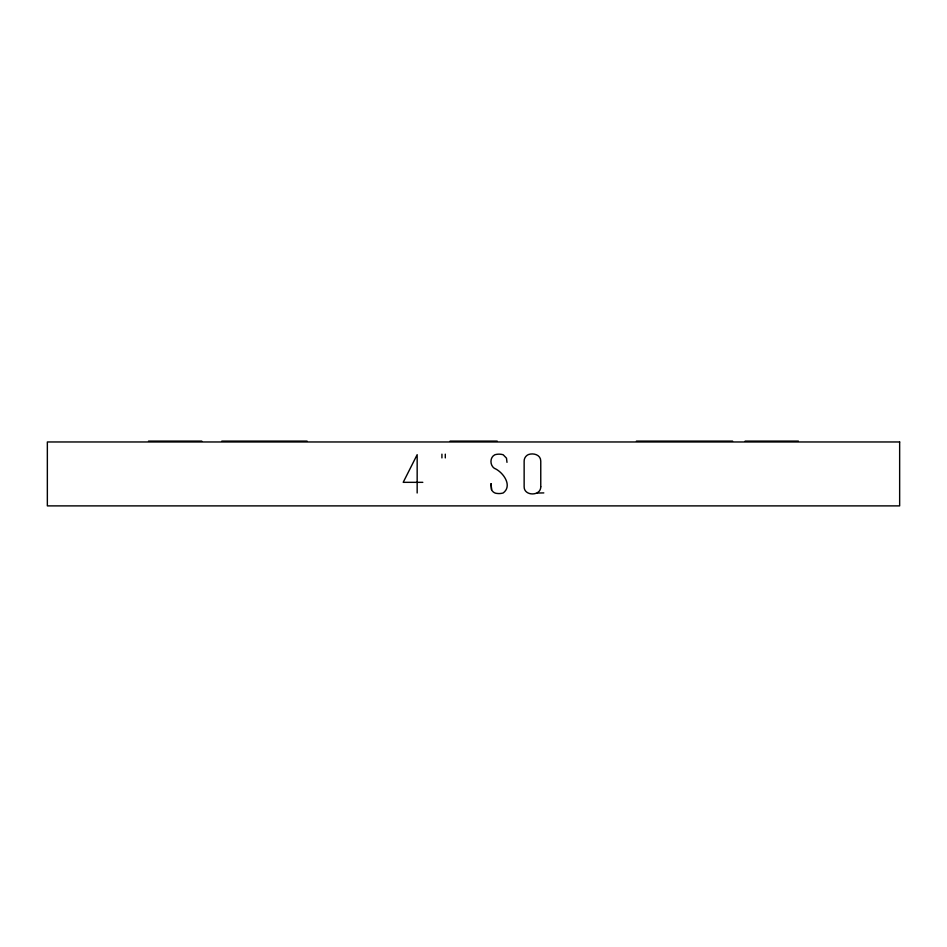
<?xml version="1.0" encoding="UTF-8"?>
<svg xmlns="http://www.w3.org/2000/svg" width="947" height="947" viewBox="0 0 947 947"><rect width="100%" height="100%" fill="white"/><g stroke="black" fill="none" stroke-linecap="round" stroke-linejoin="round"><path stroke-width="1.42" d="M537.245 493.056L543.803 492.902M148.525 441.113L201.794 441.113M221.811 441.113L307.077 441.113M450.074 441.113L497.187 441.113M636.408 441.113L732.599 441.113M745.111 441.113L798.38 441.113M422.812 482.331L403.197 482.331L417.165 454.678L417.165 492.996M491.54 489.599L491.067 483.775L491.54 489.599A6.286 6.286 0 0 0 497.293 493.458A14.454 14.454 0 0 0 503.188 492.961C513.025 485.574 502.881 471.807 494.263 468.268C489.777 465.155 489.741 457.223 494.867 454.761A14.454 14.454 0 0 1 503.188 454.761L506.491 458.147L506.988 462.349M445.291 454.158L445.291 457.922M441.929 454.158L441.929 457.922M540.761 486.77C540.891 496.299 524.011 496.311 524.141 486.77L524.141 461.082A7.079 7.079 0 0 1 528.296 454.607C533.35 452.713 540.749 454.726 540.761 461.082L540.761 486.77M899.65 441.965L47.35 441.965L47.35 505.887L899.65 505.887L899.65 441.965"/></g></svg>
